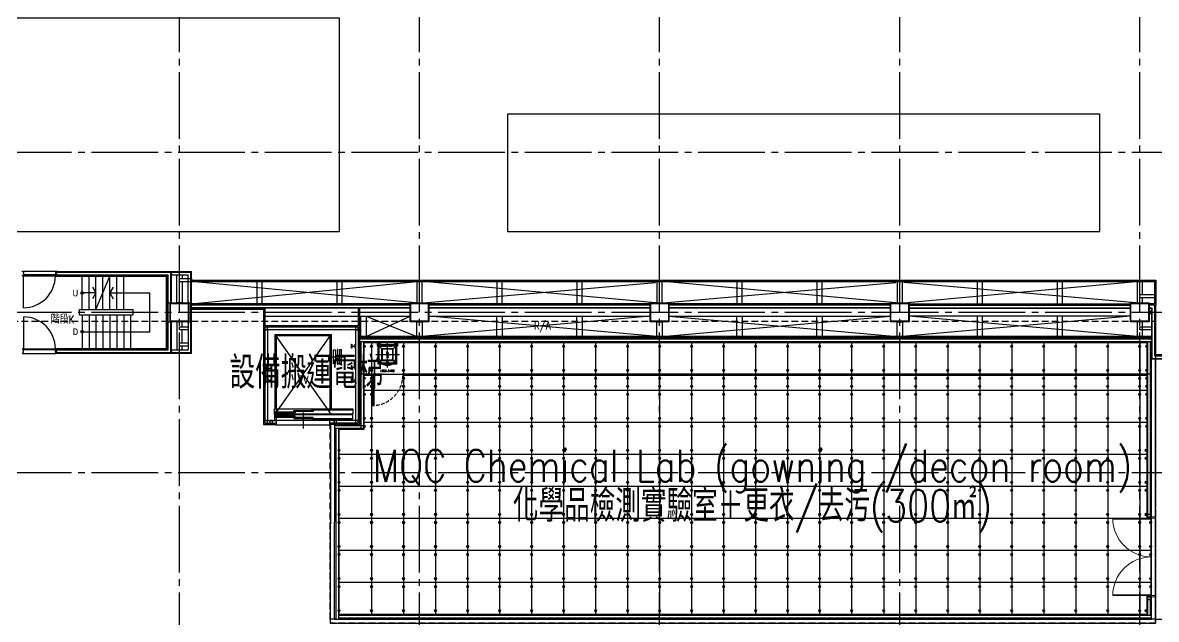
# Model space of a CAD drawing. Header units: millimetres. Extents: x -48783 to 29932, y 8989 to 23940.
# Drawn here: x 16512 to 20762, y 14000 to 16235 of the extents above; entities that cross this region are included whole.
import ezdxf
from ezdxf.enums import TextEntityAlignment as Align

# ---------------------------------------------------------------- set-up
doc = ezdxf.new("R2010")
doc.units = ezdxf.units.MM
doc.header["$LTSCALE"] = 100
for name, pattern in [('188K-SM-03-F1-L20-ARCH-PA-Y2257103$0$AP5A-SM-03-F20-ARCH-PA-Y2230801+Y2230803$0$ALL-PA-TXT-Y2221201$0$DASHED', [19.05, 12.7, -6.35]), ('188K-SM-03-F1-L20-ARCH-PA-Y2257103$0$DASHED', [19.05, 12.7, -6.35]), ('X-N-FAB-L20$0$COL-CEN-LIN', [3.25, 2.5, -0.25, 0.25, -0.25]), ('X-N-FAB-L20$0$HIDDEN', [0.375, 0.25, -0.125])]:
    doc.linetypes.add(name, pattern=pattern)
for name, color, linetype in [('0-XREF', 7, 'Continuous'), ('188K-SM-03-F1-L20-ARCH-CEIL-Y2257103$0$K-CEIL-3m', 171, 'Continuous'), ('188K-SM-03-F1-L20-ARCH-PA-Y2257103$0$K-Door', 53, 'Continuous'), ('188K-SM-03-F1-L20-ARCH-PA-Y2257103$0$K-岩棉 2hr-單抗-5m', 53, 'Continuous'), ('188K-SM-03-F1-L20-ARCH-PA-Y2257103$0$K-岩棉 2hr-非抗-5m', 53, 'Continuous'), ('188K-SM-03-F1-L20-ARCH-PA-Y2257103$0$K-爬梯', 53, 'Continuous'), ('188K-SM-03-F1-L20-ARCH-PA-Y2257103$0$K-維修門', 53, 'Continuous'), ('188K-SM-03-F1-L20-ARCH-PA-Y2257103$0$K-鋁-單抗-3m', 53, 'Continuous'), ('X-N-FAB-L20$0$04', 8, 'Continuous'), ('X-N-FAB-L20$0$08', 8, 'Continuous'), ('X-N-FAB-L20$0$200K新增範圍', 8, 'Continuous'), ('X-N-FAB-L20$0$A-WALL-IN', 8, 'Continuous'), ('X-N-FAB-L20$0$ASP_4', 8, 'Continuous'), ('X-N-FAB-L20$0$ASP_5', 8, 'Continuous'), ('X-N-FAB-L20$0$BLOCK', 8, 'Continuous'), ('X-N-FAB-L20$0$CCL', 8, 'X-N-FAB-L20$0$COL-CEN-LIN'), ('X-N-FAB-L20$0$COL-S', 8, 'Continuous'), ('X-N-FAB-L20$0$DOOR', 8, 'Continuous'), ('X-N-FAB-L20$0$EL-1', 8, 'Continuous'), ('X-N-FAB-L20$0$TXT-CODE', 8, 'Continuous'), ('X-N-FAB-L20$0$WALL-P', 8, 'Continuous')]:
    doc.layers.add(name, color=color, linetype=linetype)
doc.layers.add('188K-SM-03-F1-L20-ARCH-CEIL-Y2257103$0$K-吊點-標準', color=1, linetype='Continuous', lineweight=9)
doc.styles.add('188K-SM-03-F1-L20-ARCH-PA-Y2257103$0$AP5A-SM-03-F20-ARCH-PA-Y2230801+Y2230803$0$ALL-PA-TXT-Y2221201$0$Standard', font='txt.shx', dxfattribs={"bigfont": 'chineset.shx'})
doc.styles.add('188K-SM-03-F1-L20-ARCH-PA-Y2257103$0$simplex', font='simplex.shx', dxfattribs={"width": 0.8, "bigfont": 'chineset.shx'})
doc.styles.add('X-N-FAB-L20$0$ATS', font='monotxt', dxfattribs={"bigfont": 'BIGFONT'})
doc.styles.add('X-N-FAB-L20$0$CHINA', font='simplex.shx', dxfattribs={"width": 0.75, "bigfont": 'chineset.shx'})
doc.styles.add('X-N-FAB-L20$0$ROMS', font='ROMANS.shx', dxfattribs={"bigfont": 'bigfont.shx'})

# ---------------------------------------------------------------- blocks, each defined once
blk = doc.blocks.new('X-N-FAB-L20$0$A$Cc7bb84f0')
at = {"layer": 'X-N-FAB-L20$0$COL-S'}
for points in [[(0, 70), (70, 70), (70, 0), (0, 0)], [(2, 68), (68, 68), (68, 2), (2, 2)]]:
    blk.add_lwpolyline(points, close=True, dxfattribs=at)
blk = doc.blocks.new('X-N-FAB-L20$0$A$C20c95bda')
at = {"layer": 'X-N-FAB-L20$0$CCL'}
for p, q in [((18120, 0), (18120, 9160)), ((19020, 0), (19020, 9160)), ((19920, 0), (19920, 9160)), ((20820, 0), (20820, 9160)), ((21720, 0), (21720, 9160)), ((240, 5150), (28330, 5150)), ((240, 4550), (28330, 4550)), ((240, 3950), (28330, 3950))]:
    blk.add_line(p, q, dxfattribs=at)
at = {"layer": 'X-N-FAB-L20$0$200K新增範圍'}
for p in [(18085, 4515), (18985, 4515), (19885, 4515), (20785, 4515), (21685, 4515)]:
    blk.add_blockref('X-N-FAB-L20$0$A$Cc7bb84f0', p, dxfattribs=at)
blk = doc.blocks.new('X-N-FAB-L20$0$A$C1d07c4d4')
for centre in [(17452.4, 4597.5), (17452.4, 4452.5)]:
    blk.add_circle(centre, 5)
at = {"layer": 'X-N-FAB-L20$0$08'}
for p, q in [((19047.4, 5267.5), (19047.4, 4827.5)), ((17452.4, 4535), (17452.4, 4660)), ((17478.4, 4535), (17478.4, 4660)), ((17504.4, 4535), (17556.4, 4660)), ((17504.4, 4535), (17504.4, 4660)), ((17530.4, 4535), (17530.4, 4660)), ((17556.4, 4535), (17556.4, 4660)), ((17582.4, 4535), (17582.4, 4660)), ((17608.4, 4535), (17608.4, 4660)), ((17862.4, 4645), (21477.4, 4645)), ((17862.4, 4557), (18707.4, 4640)), ((18702.4, 4560), (17862.4, 4640)), ((17862.4, 4640), (21472.4, 4640)), ((19602.4, 4560), (18732.4, 4640)), ((18732.4, 4560), (19602.4, 4636.5)), ((20502.4, 4560), (19632.4, 4640)), ((19632.4, 4560), (20502.4, 4636.5)), ((20532.4, 4560), (21402.4, 4640)), ((21402.4, 4560), (20532.4, 4636.5)), ((21472.4, 4640), (21472.4, 4557)), ((21477.4, 4645), (21477.4, 4552)), ((17504.4, 4597.5), (17452.4, 4597.5)), ((17556.4, 4597.5), (17706.9, 4597.5)), ((17706.9, 4452.5), (17706.9, 4597.5)), ((17442.4, 4515), (17442.4, 4535)), ((17442.4, 4535), (17644.4, 4535)), ((17442.4, 4515), (17644.4, 4515)), ((17452.4, 4515), (17452.4, 4390)), ((17478.4, 4515), (17478.4, 4390)), ((17504.4, 4515), (17504.4, 4390)), ((17530.4, 4515), (17530.4, 4390)), ((17556.4, 4515), (17556.4, 4390)), ((17582.4, 4515), (17582.4, 4390)), ((17608.4, 4515), (17608.4, 4390)), ((17634.4, 4515), (17634.4, 4390)), ((17644.4, 4515), (17644.4, 4535)), ((18517.4, 4435), (18682.4, 4510)), ((18517.4, 4510), (18707.4, 4435)), ((17452.4, 4452.5), (17706.9, 4452.5)), ((18181.4, 4104), (18181.4, 4121)), ((18383.9, 4106.5), (18383.9, 4104))]:
    blk.add_line(p, q, dxfattribs=at)
for points in [[(16017.4, 4827.5), (18417.4, 4827.5), (18417.4, 5627.5), (16417.4, 5627.5), (16417.4, 6050), (16017.4, 6050)], [(19047.4, 4827.5), (21267.4, 4827.5), (21267.4, 5267.5), (19047.4, 5267.5)], [(17862.4, 4638.8), (17817.4, 4638.8), (17817.4, 4651.2), (17862.4, 4651.2)], [(18107.4, 4557), (18127.4, 4557), (18127.4, 4640), (18107.4, 4640)], [(18407.4, 4557), (18427.4, 4557), (18427.4, 4640), (18407.4, 4640)], [(18707.4, 4560), (18727.4, 4560), (18727.4, 4640), (18707.4, 4640)], [(19007.4, 4557), (19027.4, 4557), (19027.4, 4640), (19007.4, 4640)], [(19307.4, 4557), (19327.4, 4557), (19327.4, 4640), (19307.4, 4640)], [(19607.4, 4560), (19627.4, 4560), (19627.4, 4640), (19607.4, 4640)], [(19907.4, 4557), (19927.4, 4557), (19927.4, 4640), (19907.4, 4640)], [(20207.4, 4557), (20227.4, 4557), (20227.4, 4640), (20207.4, 4640)], [(20507.4, 4560), (20527.4, 4560), (20527.4, 4640), (20507.4, 4640)], [(20807.4, 4557), (20827.4, 4557), (20827.4, 4640), (20807.4, 4640)], [(21107.4, 4557), (21127.4, 4557), (21127.4, 4640), (21107.4, 4640)], [(21472.4, 4578.8), (21417.4, 4578.8), (21417.4, 4591.2), (21472.4, 4591.2)], [(17782.4, 4490), (17782.4, 4560), (17852.4, 4560), (17852.4, 4490)], [(17784.4, 4492), (17784.4, 4558), (17850.4, 4558), (17850.4, 4492)], [(18682.4, 4490), (18682.4, 4560), (18752.4, 4560), (18752.4, 4490)], [(18684.4, 4492), (18684.4, 4558), (18750.4, 4558), (18750.4, 4492)], [(19582.4, 4490), (19582.4, 4560), (19652.4, 4560), (19652.4, 4490)], [(19584.4, 4492), (19584.4, 4558), (19650.4, 4558), (19650.4, 4492)], [(21382.4, 4490), (21382.4, 4560), (21452.4, 4560), (21452.4, 4490)], [(21384.4, 4492), (21384.4, 4558), (21450.4, 4558), (21450.4, 4492)]]:
    blk.add_lwpolyline(points, close=True, dxfattribs=at)
for points in [[(21427.4, 4591.2), (21427.4, 4640), (21407.4, 4640), (21407.4, 4560), (21427.4, 4560), (21427.4, 4578.8)], [(17491.9, 4619.2), (17504.4, 4597.5), (17491.9, 4575.8)], [(17568.9, 4619.2), (17556.4, 4597.5), (17568.9, 4575.8)], [(21378.4, 4551), (21378.4, 4552), (21382.4, 4552), (21382.4, 4542), (21378.4, 4542), (21378.4, 4543)], [(18181.4, 4163), (18181.4, 4153), (18177.9, 4153), (18177.9, 4143.5)], [(18181.4, 4121), (18181.4, 4131), (18177.9, 4131), (18177.9, 4140.5)]]:
    blk.add_lwpolyline(points, dxfattribs=at)
at = {"layer": 'X-N-FAB-L20$0$ASP_4'}
for points in [[(19578.4, 4551), (19578.4, 4552), (19582.4, 4552), (19582.4, 4542), (19578.4, 4542), (19578.4, 4543)], [(20478.4, 4551), (20478.4, 4552), (20482.4, 4552), (20482.4, 4542), (20478.4, 4542), (20478.4, 4543)], [(20556.4, 4551), (20556.4, 4552), (20552.4, 4552), (20552.4, 4542), (20556.4, 4542), (20556.4, 4543)]]:
    blk.add_lwpolyline(points, dxfattribs=at)
for points in [[(20482.4, 4490), (20482.4, 4560), (20552.4, 4560), (20552.4, 4490)], [(20484.4, 4492), (20484.4, 4558), (20550.4, 4558), (20550.4, 4492)], [(18497.4, 4510), (18517.4, 4510), (18517.4, 4435), (18497.4, 4435)], [(19007.4, 4510), (19027.4, 4510), (19027.4, 4435), (19007.4, 4435)], [(19307.4, 4510), (19327.4, 4510), (19327.4, 4435), (19307.4, 4435)], [(19907.4, 4510), (19927.4, 4510), (19927.4, 4435), (19907.4, 4435)], [(20207.4, 4510), (20227.4, 4510), (20227.4, 4435), (20207.4, 4435)], [(20827.4, 4510), (20807.4, 4510), (20807.4, 4435), (20827.4, 4435)], [(21127.4, 4510), (21107.4, 4510), (21107.4, 4435), (21127.4, 4435)], [(18707.4, 4490), (18727.4, 4490), (18727.4, 4435), (18707.4, 4435)], [(19607.4, 4490), (19627.4, 4490), (19627.4, 4435), (19607.4, 4435)], [(20507.4, 4490), (20527.4, 4490), (20527.4, 4435), (20507.4, 4435)]]:
    blk.add_lwpolyline(points, close=True, dxfattribs=at)
at = {"layer": 'X-N-FAB-L20$0$ASP_5'}
for p, q in [((19582.4, 4510), (18727.4, 4435)), ((19607.4, 4435), (18752.4, 4510)), ((19627.4, 4435), (20482.4, 4510)), ((19652.4, 4510), (20507.4, 4435)), ((21382.4, 4510), (20527.4, 4435)), ((21407.4, 4435), (20552.4, 4510))]:
    blk.add_line(p, q, dxfattribs=at)
at = {"layer": 'X-N-FAB-L20$0$DOOR'}
for p, q in [((17230.9, 4679), (17353.9, 4679)), ((17232.4, 4542), (17232.4, 4662)), ((17232.4, 4508), (17232.4, 4388)), ((17230.9, 4371), (17353.9, 4371))]:
    blk.add_line(p, q, dxfattribs=at)
for points in [[(17228.4, 4676.5), (17228.4, 4679), (17230.9, 4679), (17230.9, 4674.5), (17232.4, 4674.5), (17232.4, 4666.5), (17230.9, 4666.5), (17230.9, 4662), (17228.4, 4662), (17228.4, 4664.5)], [(17356.4, 4676.5), (17356.4, 4679), (17353.9, 4679), (17353.9, 4674.5), (17352.4, 4674.5), (17352.4, 4666.5), (17353.9, 4666.5), (17353.9, 4662), (17356.4, 4662), (17356.4, 4664.5)], [(17228.4, 4373.5), (17228.4, 4371), (17230.9, 4371), (17230.9, 4375.5), (17232.4, 4375.5), (17232.4, 4383.5), (17230.9, 4383.5), (17230.9, 4388), (17228.4, 4388), (17228.4, 4385.5)], [(17356.4, 4373.5), (17356.4, 4371), (17353.9, 4371), (17353.9, 4375.5), (17352.4, 4375.5), (17352.4, 4383.5), (17353.9, 4383.5), (17353.9, 4388), (17356.4, 4388), (17356.4, 4385.5)], [(17360.4, 4375.5), (17360.4, 4374.5), (17356.4, 4374.5), (17356.4, 4384.5), (17360.4, 4384.5), (17360.4, 4383.5)]]:
    blk.add_lwpolyline(points, dxfattribs=at)
for points in [[(17231.4, 4662), (17353.4, 4662), (17353.4, 4666), (17231.4, 4666)], [(17231.4, 4388), (17353.4, 4388), (17353.4, 4384), (17231.4, 4384)]]:
    blk.add_lwpolyline(points, close=True, dxfattribs=at)
for centre, start, end in [((17232.4, 4662), 270, 0), ((17232.4, 4388), 0, 90)]:
    blk.add_arc(centre, 120, start, end, dxfattribs=at)
at = {"layer": 'X-N-FAB-L20$0$EL-1'}
for p, q in [((18176.4, 4143.5), (18386.4, 4442.3)), ((18386.4, 4143.5), (18176.4, 4442.3)), ((18410.4, 4387.9), (18410.4, 4327.9)), ((18380.4, 4357.9), (18440.4, 4357.9)), ((18281.4, 4150), (18281.4, 4090)), ((18181.4, 4121), (18381.4, 4121)), ((18181.4, 4104), (18381.4, 4104)), ((18381.4, 4104), (18381.4, 4121)), ((18381.4, 4121), (18383.9, 4121)), ((18383.9, 4104), (18381.4, 4104)), ((18383.9, 4121), (18383.9, 4118.5)), ((18477.4, 4120), (18383.9, 4120))]:
    blk.add_line(p, q, dxfattribs=at)
for points in [[(18176.4, 4163), (18176.4, 4442.3), (18386.4, 4442.3), (18386.4, 4163)], [(18181.4, 4163), (18181.4, 4438.1), (18381.4, 4438.1), (18381.4, 4163)], [(18467.4, 4120), (18467.4, 4140.5), (18173.9, 4140.5), (18173.9, 4120)]]:
    blk.add_lwpolyline(points, dxfattribs=at)
for points in [[(18402.9, 4331.9), (18395.4, 4331.9), (18395.4, 4383.9), (18402.9, 4383.9)], [(18417.9, 4331.9), (18425.4, 4331.9), (18425.4, 4383.9), (18417.9, 4383.9)], [(18173.9, 4163), (18467.4, 4163), (18467.4, 4143.5), (18173.9, 4143.5)], [(18251.4, 4148), (18178.9, 4148), (18178.9, 4152), (18251.4, 4152)], [(18251.4, 4136), (18178.9, 4136), (18178.9, 4132), (18251.4, 4132)], [(18318.9, 4153), (18246.4, 4153), (18246.4, 4157), (18318.9, 4157)], [(18318.9, 4131), (18246.4, 4131), (18246.4, 4127), (18318.9, 4127)], [(18383.9, 4158), (18313.9, 4158), (18313.9, 4162), (18383.9, 4162)], [(18383.9, 4126), (18313.9, 4126), (18313.9, 4122), (18383.9, 4122)], [(18381.4, 4162), (18462.4, 4162), (18462.4, 4158), (18381.4, 4158)], [(18381.4, 4122), (18462.4, 4122), (18462.4, 4126), (18381.4, 4126)]]:
    blk.add_lwpolyline(points, close=True, dxfattribs=at)
blk.add_circle((18410.4, 4357.9), 7.5, dxfattribs=at)
at = {"layer": 'X-N-FAB-L20$0$WALL-P'}
for p, q in [((17356.4, 4678), (17787.4, 4678)), ((17356.4, 4675.5), (17784.9, 4675.5)), ((17784.9, 4560), (17784.9, 4675.5)), ((17787.4, 4678), (17862.4, 4678)), ((17787.4, 4560), (17787.4, 4678)), ((17787.4, 4675.5), (17859.9, 4675.5)), ((17859.9, 4374.5), (17859.9, 4675.5)), ((17862.4, 4372), (17862.4, 4678)), ((17356.4, 4665.5), (17774.9, 4665.5)), ((17356.4, 4663), (17772.4, 4663)), ((17356.4, 4660), (17769.4, 4660)), ((17769.4, 4390), (17769.4, 4660)), ((17772.4, 4387), (17772.4, 4663)), ((17774.9, 4384.5), (17774.9, 4665.5)), ((17787.4, 4665.5), (17849.9, 4665.5)), ((17849.9, 4560), (17849.9, 4665.5)), ((18682.4, 4557), (17862.4, 4557)), ((18682.4, 4552), (17862.4, 4552)), ((19582.4, 4557), (18752.4, 4557)), ((19582.4, 4552), (18752.4, 4552)), ((20482.4, 4557), (19652.4, 4557)), ((20482.4, 4552), (19652.4, 4552)), ((20552.4, 4557), (21382.4, 4557)), ((20552.4, 4552), (21382.4, 4552)), ((21472.4, 4557), (21452.4, 4557)), ((21477.4, 4552), (21452.4, 4552)), ((21472.4, 4552), (21472.4, 4362)), ((21477.4, 4367), (21477.4, 4552)), ((18682.4, 4542), (17862.4, 4542)), ((18682.4, 4540.7), (17862.4, 4540.7)), ((18132.4, 4535.8), (17862.4, 4535.8)), ((18132.4, 4540.7), (18132.4, 4475)), ((18137.4, 4540.7), (18137.4, 4475)), ((18137.4, 4510), (18682.4, 4510)), ((18487.4, 4540.7), (18487.4, 4475)), ((18492.4, 4540.7), (18492.4, 4475)), ((19582.4, 4542), (18752.4, 4542)), ((19582.4, 4540.7), (18752.4, 4540.7)), ((18752.4, 4510), (19582.4, 4510)), ((20482.4, 4542), (19652.4, 4542)), ((20482.4, 4540.7), (19652.4, 4540.7)), ((19652.4, 4510), (20482.4, 4510)), ((20552.4, 4542), (21382.4, 4542)), ((20552.4, 4540.7), (21382.4, 4540.7)), ((21382.4, 4510), (20552.4, 4510)), ((21452.4, 4542), (21462.4, 4542)), ((21452.4, 4540.7), (21461.2, 4540.7)), ((21461.2, 4540.7), (21461.2, 4350.8)), ((21462.4, 4542), (21462.4, 4352)), ((17784.9, 4374.5), (17784.9, 4490)), ((17787.4, 4372), (17787.4, 4490)), ((17849.9, 4490), (17849.9, 4384.5)), ((18492.4, 4475), (18132.4, 4475)), ((18132.4, 4475), (18132.4, 4105)), ((18487.4, 4470), (18137.4, 4470)), ((18137.4, 4470), (18137.4, 4110)), ((18487.4, 4470), (18487.4, 4110)), ((18492.4, 4475), (18492.4, 4105)), ((18147.4, 4460), (18147.4, 4120)), ((18477.4, 4460), (18147.4, 4460)), ((18477.4, 4460), (18477.4, 4120)), ((21461.2, 4435), (18492.4, 4435)), ((21461.2, 4430), (18492.4, 4430)), ((17356.4, 4390), (17769.4, 4390)), ((17356.4, 4387), (17772.4, 4387)), ((17356.4, 4384.5), (17774.9, 4384.5)), ((17787.4, 4384.5), (17849.9, 4384.5)), ((17356.4, 4374.5), (17784.9, 4374.5)), ((17356.4, 4372), (17787.4, 4372)), ((17787.4, 4374.5), (17859.9, 4374.5)), ((17787.4, 4372), (17862.4, 4372)), ((21461.2, 4350.8), (21583.9, 4350.8)), ((21462.4, 4352), (21583.9, 4352)), ((21472.4, 4362), (21583.9, 4362)), ((21477.4, 4367), (21583.9, 4367)), ((18132.4, 4105), (18178.9, 4105)), ((18137.4, 4110), (18178.9, 4110)), ((18147.4, 4120), (18178.9, 4120)), ((18181.4, 4121), (18178.9, 4121)), ((18178.9, 4121), (18178.9, 4118.5)), ((18178.9, 4110), (18178.9, 4105)), ((18178.9, 4106.5), (18178.9, 4104)), ((18178.9, 4104), (18181.4, 4104)), ((18383.9, 4110), (18383.9, 4105)), ((18487.4, 4110), (18383.9, 4110)), ((18492.4, 4105), (18383.9, 4105))]:
    blk.add_line(p, q, dxfattribs=at)
for points in [[(17360.4, 4666.5), (17360.4, 4665.5), (17356.4, 4665.5), (17356.4, 4675.5), (17360.4, 4675.5), (17360.4, 4674.5)], [(17791.4, 4666.5), (17791.4, 4665.5), (17787.4, 4665.5), (17787.4, 4675.5), (17791.4, 4675.5), (17791.4, 4674.5)], [(17827.4, 4638.8), (17827.4, 4560), (17807.4, 4560), (17807.4, 4665.5), (17827.4, 4665.5), (17827.4, 4651.2)], [(17775.9, 4564), (17774.9, 4564), (17774.9, 4560), (17784.9, 4560), (17784.9, 4564), (17783.9, 4564)], [(17850.9, 4564), (17849.9, 4564), (17849.9, 4560), (17859.9, 4560), (17859.9, 4564), (17858.9, 4564)], [(17866.4, 4543), (17866.4, 4542), (17862.4, 4542), (17862.4, 4552), (17866.4, 4552), (17866.4, 4551)], [(18678.4, 4551), (18678.4, 4552), (18682.4, 4552), (18682.4, 4542), (18678.4, 4542), (18678.4, 4543)], [(18756.4, 4551), (18756.4, 4552), (18752.4, 4552), (18752.4, 4542), (18756.4, 4542), (18756.4, 4543)], [(19656.4, 4551), (19656.4, 4552), (19652.4, 4552), (19652.4, 4542), (19656.4, 4542), (19656.4, 4543)], [(21456.4, 4551), (21456.4, 4552), (21452.4, 4552), (21452.4, 4542), (21456.4, 4542), (21456.4, 4543)], [(17775.9, 4486), (17774.9, 4486), (17774.9, 4490), (17784.9, 4490), (17784.9, 4486), (17783.9, 4486)], [(17827.4, 4471.2), (17827.4, 4490), (17807.4, 4490), (17807.4, 4384.5), (17827.4, 4384.5), (17827.4, 4398.8)], [(17850.9, 4486), (17849.9, 4486), (17849.9, 4490), (17859.9, 4490), (17859.9, 4486), (17858.9, 4486)], [(17827.4, 4411.2), (17827.4, 4458.8)], [(17791.4, 4375.5), (17791.4, 4374.5), (17787.4, 4374.5), (17787.4, 4384.5), (17791.4, 4384.5), (17791.4, 4383.5)]]:
    blk.add_lwpolyline(points, dxfattribs=at)
for points in [[(21461.2, 4518.8), (21452.4, 4518.8), (21452.4, 4531.2), (21461.2, 4531.2)], [(17849.9, 4458.8), (17817.4, 4458.8), (17817.4, 4471.2), (17849.9, 4471.2)], [(18137.4, 4470), (18137.4, 4460), (18147.4, 4460), (18147.4, 4470)], [(18137.8, 4469.7), (18137.8, 4460.3), (18147.1, 4460.3), (18147.1, 4469.7)], [(18477.4, 4470), (18477.4, 4460), (18487.4, 4460), (18487.4, 4470)], [(18477.8, 4469.7), (18477.8, 4460.3), (18487.1, 4460.3), (18487.1, 4469.7)], [(21427.4, 4490), (21407.4, 4490), (21407.4, 4435), (21427.4, 4435)], [(21461.2, 4458.8), (21417.4, 4458.8), (21417.4, 4471.2), (21461.2, 4471.2)], [(17849.9, 4398.8), (17817.4, 4398.8), (17817.4, 4411.2), (17849.9, 4411.2)], [(18462.4, 4390.4), (18462.4, 4405.4), (18463.4, 4405.4), (18463.4, 4398.2), (18476.4, 4398.2), (18476.4, 4405.4), (18477.4, 4405.4), (18477.4, 4390.4), (18476.4, 4390.4), (18476.4, 4397.5), (18463.4, 4397.5), (18463.4, 4390.4)], [(18147.4, 4307.9), (18147.4, 4322.9), (18148.4, 4322.9), (18148.4, 4315.7), (18161.4, 4315.7), (18161.4, 4322.9), (18162.4, 4322.9), (18162.4, 4307.9), (18161.4, 4307.9), (18161.4, 4315), (18148.4, 4315), (18148.4, 4307.9)], [(18462.4, 4310.4), (18462.4, 4325.4), (18463.4, 4325.4), (18463.4, 4318.2), (18476.4, 4318.2), (18476.4, 4325.4), (18477.4, 4325.4), (18477.4, 4310.4), (18476.4, 4310.4), (18476.4, 4317.5), (18463.4, 4317.5), (18463.4, 4310.4)], [(18147.4, 4262.9), (18147.4, 4277.9), (18148.4, 4277.9), (18148.4, 4270.7), (18161.4, 4270.7), (18161.4, 4277.9), (18162.4, 4277.9), (18162.4, 4262.9), (18161.4, 4262.9), (18161.4, 4270), (18148.4, 4270), (18148.4, 4262.9)], [(18462.4, 4260.4), (18462.4, 4275.4), (18463.4, 4275.4), (18463.4, 4268.2), (18476.4, 4268.2), (18476.4, 4275.4), (18477.4, 4275.4), (18477.4, 4260.4), (18476.4, 4260.4), (18476.4, 4267.5), (18463.4, 4267.5), (18463.4, 4260.4)], [(18137.4, 4120), (18137.4, 4110), (18147.4, 4110), (18147.4, 4120)], [(18137.8, 4119.7), (18137.8, 4110.3), (18147.1, 4110.3), (18147.1, 4119.7)], [(18156.4, 4120), (18156.4, 4110), (18166.4, 4110), (18166.4, 4120)], [(18156.8, 4119.7), (18156.8, 4110.3), (18166.1, 4110.3), (18166.1, 4119.7)], [(18396.4, 4120), (18396.4, 4110), (18406.4, 4110), (18406.4, 4120)], [(18396.8, 4119.7), (18396.8, 4110.3), (18406.1, 4110.3), (18406.1, 4119.7)], [(18477.4, 4120), (18477.4, 4110), (18487.4, 4110), (18487.4, 4120)], [(18477.8, 4119.7), (18477.8, 4110.3), (18487.1, 4110.3), (18487.1, 4119.7)]]:
    blk.add_lwpolyline(points, close=True, dxfattribs=at)
at = {"layer": 'X-N-FAB-L20$0$08', "style": 'X-N-FAB-L20$0$ATS'}
for s, p in [('U', (17427.4, 4597.5)), ('D', (17427.4, 4452.5))]:
    blk.add_text(s, height=25, dxfattribs=at).set_placement(p, align=Align.MIDDLE_CENTER)
at = {"layer": 'X-N-FAB-L20$0$08', "style": 'X-N-FAB-L20$0$ROMS', "width": 0.8}
blk.add_text('階段K', height=30, dxfattribs=at).set_placement((17379.2, 4498.3), align=Align.MIDDLE_CENTER)
at = {"layer": 'X-N-FAB-L20$0$ASP_5', "style": 'X-N-FAB-L20$0$ROMS', "width": 0.8}
blk.add_text('R/A', height=30, dxfattribs=at).set_placement((19177.7, 4475.2), align=Align.MIDDLE_CENTER)
at = {"layer": 'X-N-FAB-L20$0$EL-1', "style": 'X-N-FAB-L20$0$ROMS', "width": 0.8}
blk.add_text('EV', height=30, dxfattribs=at).set_placement((18281.4, 4272.2), align=Align.MIDDLE_CENTER)
blk = doc.blocks.new('X-N-FAB-L20$0$萬用門(22改)-REVISED[26]_1')
at = {"layer": 'X-N-FAB-L20$0$DOOR', "lineweight": 0}
for p, q in [((1368.5, 6015), (1368.5, 6020)), ((1368.5, 6020), (1383.5, 6020)), ((1383.5, 6015), (1368.5, 6015)), ((1383.5, 6020), (1383.5, 6015)), ((1383.5, 6015), (1528.5, 6015)), ((1383.5, 6012), (1383.5, 6015)), ((1528.5, 6012), (1383.5, 6012)), ((1528.5, 6015), (1528.5, 6012)), ((1368.5, 5720), (1368.5, 5725)), ((1368.5, 5725), (1383.5, 5725)), ((1383.5, 5720), (1368.5, 5720)), ((1383.5, 5728), (1528.5, 5728)), ((1383.5, 5725), (1383.5, 5728)), ((1528.5, 5725), (1383.5, 5725)), ((1383.5, 5725), (1383.5, 5720)), ((1528.5, 5728), (1528.5, 5725))]:
    blk.add_line(p, q, dxfattribs=at)
for centre, start, end in [((1383.5, 6015), 270, 0), ((1383.5, 5725), 0, 90)]:
    blk.add_arc(centre, 145, start, end, dxfattribs=at)
blk = doc.blocks.new('X-N-FAB-L20')
at = {"layer": 'X-N-FAB-L20$0$04'}
blk.add_lwpolyline([(20758.7, 14000), (21620, 14000)], dxfattribs=at)
at = {"layer": 'X-N-FAB-L20$0$A-WALL-IN', "linetype": 'X-N-FAB-L20$0$HIDDEN'}
for points in [[(15420, 15117), (20758.7, 15117), (20758.7, 14000), (17665, 14000), (17665, 14730)], [(20758.7, 14975.7), (20758.7, 13985), (17665, 13985)]]:
    blk.add_lwpolyline(points, dxfattribs=at)
at = {"layer": 'X-N-FAB-L20$0$A-WALL-IN'}
for points in [[(17666.5, 14729), (17665, 13985), (20758.7, 13985), (20758.7, 14975.7)], [(17681.5, 14729), (17680, 14000), (20743.7, 14000), (20743.7, 14975.7)]]:
    blk.add_lwpolyline(points, dxfattribs=at)
blk.add_blockref('X-N-FAB-L20$0$A$C1d07c4d4', (-717.4, 10625))
at = {"layer": 'X-N-FAB-L20$0$BLOCK'}
blk.add_blockref('X-N-FAB-L20$0$A$C20c95bda', (-1020, 10600), dxfattribs=at)
at = {"layer": 'X-N-FAB-L20$0$DOOR', "lineweight": 0, "rotation": 180}
blk.add_blockref('X-N-FAB-L20$0$萬用門(22改)-REVISED[26]_1', (22127.2, 20103.6), dxfattribs=at)
at = {"layer": 'X-N-FAB-L20$0$TXT-CODE', "style": 'X-N-FAB-L20$0$CHINA', "width": 0.8}
for s, p in [('設備搬運電梯', (17575.9, 14924.2)), ('MQC Chemical Lab (gowning /decon room)', (19248.3, 14575.3)), ('化學品檢測實驗室＋更衣/去污(300㎡)', (19248.3, 14425.3))]:
    blk.add_text(s, height=120, dxfattribs=at).set_placement(p, align=Align.MIDDLE_CENTER)
blk = doc.blocks.new('188K-SM-03-F1-L20-ARCH-PA-Y2257103$0$護籠爬梯-4.6')
for points in [[(-375, 106), (-275, 106), (-275, 100), (-375, 100)], [(-375, 31), (-275, 31), (-275, -69), (-375, -69)], [(-350, 100), (-300, 100), (-300, 6), (-350, 6)], [(-350, 6), (-300, 6), (-300, -44), (-350, -44)], [(-300, 0), (300, 0), (300, -38), (-300, -38)], [(275, 106), (375, 106), (375, 100), (275, 100)], [(275, 31), (375, 31), (375, -69), (275, -69)], [(300, 100), (350, 100), (350, 6), (300, 6)], [(300, 6), (350, 6), (350, -44), (300, -44)], [(-354, -342), (-350, -342), (-350, -372), (-354, -372)], [(350, -342), (354, -342), (354, -372), (350, -372)], [(-261, -659), (-264, -662), (-283, -639), (-280, -637)], [(15, -776), (15, -780), (-15, -780), (-15, -776)], [(261, -659), (264, -662), (283, -639), (280, -637)]]:
    blk.add_lwpolyline(points, close=True)
at = {"linetype": '188K-SM-03-F1-L20-ARCH-PA-Y2257103$0$DASHED', "ltscale": 0.005}
for points in [[(0, -876), (0, 106)], [(450, -382), (-450, -382)]]:
    blk.add_lwpolyline(points, dxfattribs=at)
for points in [[(-350, -44), (-350, -426, 1), (350, -426), (350, -44)], [(-340, -44), (-340, -426, 1), (340, -426), (340, -44)]]:
    blk.add_lwpolyline(points, format="xyb")
blk = doc.blocks.new('188K-SM-03-F1-L20-ARCH-PA-Y2257103$0$XL10-ARCH-PA-L180507$0$CE-維修口')
for p, q in [((70, 70), (0, 70)), ((0, 67), (0, 70)), ((3, 67), (0, 70)), ((0, 70), (0, 0)), ((67, 67), (3, 67)), ((3, 67), (3, 3)), ((66.6, 66.5), (3.4, 66.5)), ((3.4, 66.5), (3.4, 3.4)), ((13.4, 56.5), (3.4, 66.5)), ((13.4, 56.5), (56.6, 56.5)), ((13.4, 56.5), (13.4, 13.4)), ((14.8, 55.1), (13.4, 56.5)), ((55.3, 55.2), (14.7, 55.2)), ((14.7, 55.2), (14.7, 14.7)), ((55.1, 55.1), (14.8, 55.1)), ((14.8, 14.8), (14.8, 55.1)), ((34.8, 64.3), (34.8, 64.4)), ((34.8, 63.9), (34.8, 64.1)), ((34.8, 59.2), (34.8, 59.4)), ((34.8, 58.9), (34.8, 59)), ((35.2, 64.3), (35.2, 64.4)), ((35.2, 63.9), (35.2, 64.1)), ((35.2, 59.2), (35.2, 59.4)), ((35.2, 58.9), (35.2, 59)), ((55.1, 55.1), (56.6, 56.5)), ((55.1, 14.8), (55.1, 55.1)), ((55.3, 55.2), (55.3, 14.7)), ((56.6, 56.5), (66.6, 66.5)), ((56.6, 56.5), (56.6, 13.4)), ((66.6, 66.5), (66.6, 3.4)), ((67, 67), (70, 70)), ((67, 67), (67, 3)), ((70, 70), (70, 0)), ((0, 3), (0, 0)), ((3, 3), (0, 0)), ((70, 0), (0, 0)), ((16.9, 3), (3, 3)), ((13.4, 13.4), (3.4, 3.4)), ((16.9, 3.4), (3.4, 3.4)), ((3.4, 3.4), (16.9, 3.4)), ((14.8, 14.8), (13.4, 13.4)), ((56.6, 13.4), (13.4, 13.4)), ((55.3, 14.7), (14.7, 14.7)), ((55.1, 14.8), (14.8, 14.8)), ((16.9, 4.2), (16.9, 2.4)), ((30, 4.2), (16.9, 4.2)), ((30, 2.4), (16.9, 2.4)), ((17.1, 4.2), (17.1, 2.4)), ((23.3, 4.2), (23.3, 2.4)), ((23.5, 4.2), (23.5, 2.4)), ((29.8, 4.2), (29.8, 2.4)), ((30, 4.2), (30, 2.4)), ((40, 3.4), (30, 3.4)), ((40, 3), (30, 3)), ((40, 4.2), (40, 2.4)), ((53.1, 4.2), (40, 4.2)), ((53.1, 2.4), (40, 2.4)), ((40.2, 4.2), (40.2, 2.4)), ((46.5, 4.2), (46.5, 2.4)), ((46.7, 4.2), (46.7, 2.4)), ((52.9, 4.2), (52.9, 2.4)), ((53.1, 4.2), (53.1, 2.4)), ((66.6, 3.4), (53.1, 3.4)), ((67, 3), (53.1, 3)), ((55.1, 14.8), (56.6, 13.4)), ((56.6, 13.4), (66.6, 3.4)), ((67, 3), (70, 0))]:
    blk.add_line(p, q)
blk.add_lwpolyline([(35.5, 59.1, -1.197549), (35.5, 64.3), (35.5, 64.1, 1.215744), (35.5, 59.3)], format="xyb", close=True)
blk.add_lwpolyline([(35.5, 59.4), (34.5, 59.4), (34.1, 61.7), (34.5, 63.9), (35.5, 63.9), (35.9, 61.7)], close=True)
for radius in [3.65, 2.75]:
    blk.add_circle((35, 61.7), radius)
at = {"style": '188K-SM-03-F1-L20-ARCH-PA-Y2257103$0$simplex', "width": 0.8}
blk.add_text('PANEL', height=6.4, rotation=270, dxfattribs=at).set_placement((31.9, 34.6), align=Align.CENTER)
blk = doc.blocks.new('188K-SM-03-F1-L20-ARCH-PA-Y2257103$0$單開庫板門-1200x2400)圓型拉環鎖+輔助鎖)')
at = {"ltscale": 0.1}
for p, q in [((26008.6, -11403.6), (26004.5, -11403.6)), ((26004.5, -11403.6), (26004.5, -11414.1)), ((26004.5, -11414.1), (26004.5, -11415.3)), ((26004.5, -11414.1), (26008.6, -11414.1)), ((26004.5, -11415.4), (26004.6, -11415.5)), ((26008.6, -11414), (26004.6, -11414)), ((26004.6, -11414.3), (26004.6, -11414.2)), ((26004.6, -11415.3), (26004.6, -11414.5)), ((26004.7, -11414.1), (26006.5, -11414.1)), ((26005.1, -11414.4), (26004.7, -11414.4)), ((26004.7, -11414.5), (26005.1, -11414.5)), ((26004.7, -11414.5), (26004.7, -11506)), ((26004.7, -11506), (26004.7, -11414.5)), ((26004.7, -11414.5), (26004.7, -11414.5)), ((26004.7, -11415.4), (26004.7, -11415.3)), ((26005.2, -11414.4), (26005.2, -11414.4)), ((26006.5, -11414.1), (26006.6, -11414.1)), ((26006.6, -11414.1), (26006.6, -11414.1)), ((26006.6, -11414.1), (26008.4, -11414.1)), ((26008.4, -11414.4), (26008, -11414.4)), ((26008, -11414.4), (26008, -11414.4)), ((26008, -11414.5), (26008.4, -11414.5)), ((26008.4, -11506), (26008.4, -11414.5)), ((26008.4, -11414.5), (26008.4, -11414.5)), ((26008.4, -11414.5), (26008.4, -11506)), ((26008.4, -11415.3), (26008.4, -11415.4)), ((26008.5, -11414.2), (26008.5, -11414.3)), ((26008.5, -11414.5), (26008.5, -11415.3)), ((26008.5, -11415.5), (26008.6, -11415.4)), ((26008.6, -11414.1), (26008.6, -11403.6)), ((26008.6, -11415.3), (26008.6, -11414.1)), ((26008.6, -11506.4), (26004.5, -11506.4)), ((26004.5, -11506.4), (26004.5, -11518)), ((26004.7, -11506), (26004.7, -11506)), ((26008.4, -11506), (26008.4, -11506)), ((26008.6, -11518), (26008.6, -11506.4)), ((25999.5, -11519.7), (25999.5, -11523.2)), ((26002.5, -11519.1), (26000, -11519.1)), ((26000, -11523.7), (26002.4, -11523.7)), ((26002.4, -11523.7), (26004.1, -11522.6)), ((26002.9, -11518.5), (26002.6, -11518.5)), ((26002.6, -11518.5), (26002.6, -11521)), ((26002.6, -11521.9), (26002.6, -11519.3)), ((26002.6, -11521), (26002.9, -11521)), ((26003.4, -11521.9), (26002.6, -11521.9)), ((26002.9, -11521), (26002.9, -11518.5)), ((26003.3, -11522.2), (26003.3, -11522)), ((26003.3, -11522), (26003.4, -11522)), ((26004, -11522.2), (26003.3, -11522.2)), ((26008.3, -11517.5), (26003.6, -11517.5)), ((26003.6, -11517.5), (26003.6, -11517.7)), ((26003.6, -11517.7), (26008.3, -11517.7)), ((26004.1, -11521.9), (26003.9, -11521.9)), ((26003.9, -11522), (26004, -11522)), ((26004, -11522), (26004, -11522.2)), ((26004.2, -11522.4), (26004.2, -11521.9)), ((26004.5, -11518), (26008.6, -11518)), ((26008.3, -11517.7), (26008.3, -11517.5)), ((26114.8, -11521.9), (26115.1, -11521.9)), ((26114.8, -11522.4), (26114.8, -11521.9)), ((26114.9, -11522), (26114.9, -11522.2)), ((26115.1, -11522), (26114.9, -11522)), ((26114.9, -11522.2), (26115.7, -11522.2)), ((26116.6, -11523.7), (26114.9, -11522.6)), ((26115.5, -11521.9), (26116.3, -11521.9)), ((26115.7, -11522), (26115.5, -11522)), ((26115.7, -11522.2), (26115.7, -11522)), ((26116.3, -11521.9), (26116.3, -11519.3)), ((26116.5, -11519.1), (26119, -11519.1)), ((26119, -11523.7), (26116.6, -11523.7)), ((26119.5, -11519.7), (26119.5, -11523.2))]:
    blk.add_line(p, q, dxfattribs=at)
blk.add_lwpolyline([(26006.6, -11506.4), (26006.5, -11506.3), (26004.7, -11506.3, -0.414214), (26004.6, -11506.3), (26004.6, -11506.1, -0.414214), (26004.7, -11506.1), (26005.1, -11506.1, 0.414214), (26005.2, -11506.1), (26005.2, -11506, 0.414214), (26005.1, -11506), (26004.7, -11506, -0.414214), (26004.6, -11506), (26004.6, -11505.2, -0.414214), (26004.7, -11505.2), (26004.7, -11505.2, 0.414214), (26004.7, -11505.2), (26004.7, -11505, 0.72636), (26004.6, -11505), (26004.5, -11505.1, 0.158507), (26004.5, -11505.2), (26004.5, -11506.4, 0.414214), (26004.6, -11506.5), (26008.6, -11506.5, 0.414214), (26008.6, -11506.4), (26008.6, -11505.2, 0.158507), (26008.6, -11505.1), (26008.5, -11505, 0.72636), (26008.4, -11505), (26008.4, -11505.2, 0.414214), (26008.5, -11505.2, -0.414214), (26008.5, -11505.2), (26008.5, -11506, -0.414214), (26008.4, -11506), (26008, -11506, 0.414214), (26008, -11506), (26008, -11506.1, 0.414214), (26008, -11506.1), (26008.4, -11506.1, -0.414214), (26008.5, -11506.1), (26008.5, -11506.3, -0.414214), (26008.4, -11506.3), (26006.6, -11506.3)], format="xyb", close=True, dxfattribs=at)
for points in [[(25999.5, -11518.9), (25999.5, -11523.9)], [(26119.5, -11518.9), (26119.5, -11523.9)]]:
    blk.add_lwpolyline(points)
for centre, radius, start, end in [((26004.6, -11414.1), 0.0313, 90, 180), ((26004.6, -11415.3), 0.0313, 180, 216.0274), ((26004.7, -11414.2), 0.0313, 90, 180), ((26004.7, -11414.3), 0.0313, 180, 270), ((26004.7, -11414.5), 0.0313, 90, 180), ((26004.7, -11415.3), 0.0209, 180, 270), ((26004.7, -11415.4), 0.0313, 216.0274, 360), ((26004.7, -11415.3), 0.0209, 360, 90), ((26005.1, -11414.4), 0.0313, 270, 0), ((26005.1, -11414.4), 0.0313, 0, 90), ((26008, -11414.4), 0.0313, 90, 180), ((26008, -11414.4), 0.0313, 180, 270), ((26008.4, -11414.2), 0.0313, 360, 90), ((26008.4, -11414.3), 0.0313, 270, 0), ((26008.4, -11414.5), 0.0313, 0, 90), ((26008.5, -11415.3), 0.0209, 90, 180), ((26008.5, -11415.4), 0.0313, 180, 323.9726), ((26008.5, -11415.3), 0.0209, 270, 360), ((26008.6, -11414.1), 0.0313, 360, 90), ((26008.6, -11415.3), 0.0313, 323.9726, 360)]:
    blk.add_arc(centre, radius, start, end, dxfattribs=at)
at = {"linetype": '188K-SM-03-F1-L20-ARCH-PA-Y2257103$0$AP5A-SM-03-F20-ARCH-PA-Y2230801+Y2230803$0$ALL-PA-TXT-Y2221201$0$DASHED', "ltscale": 0.01}
blk.add_arc((26001.1, -11518.7), 115.3, 359.8531, 85.8135, dxfattribs=at)
at = {"ltscale": 0.1, "extrusion": (0, 0, -1)}
blk.add_ellipse((26003.1, -11517.9), major_axis=(-0.516, 0.516), ratio=1, start_param=5.497787, end_param=11.780972, dxfattribs=at)
at = {"ltscale": 0.1}
for centre, major_axis, start_param, end_param in [((26000, -11519.7), (0.369, -0.369), 2.356194, 3.926991), ((26000, -11523.2), (-0.369, -0.369), 5.497787, 7.068583), ((26002.5, -11519.3), (0.111, -0.111), 7.068583, 8.63938), ((26003.4, -11521.9), (-0.0369, -0.0369), 0.785398, 3.926991), ((26003.9, -11521.9), (-0.0369, -0.0369), 3.926991, 7.068583), ((26004.1, -11521.9), (0.0369, -0.0369), 7.068583, 8.63938), ((26003.9, -11522.4), (0.221, -0.221), 6.162283, 7.068583), ((26114.8, -11521.9), (-0.0369, -0.0369), -2.356194, -0.785398), ((26115.1, -11522.4), (-0.221, -0.221), -0.785398, 0.120903), ((26115.1, -11521.9), (0.0369, -0.0369), -0.785398, 2.356194), ((26115.5, -11521.9), (0.0369, -0.0369), 2.356194, 5.497787), ((26116.5, -11519.3), (-0.111, -0.111), -2.356194, -0.785398), ((26119, -11519.7), (-0.369, -0.369), 2.356194, 3.926991), ((26119, -11523.2), (0.369, -0.369), -0.785398, 0.785398)]:
    blk.add_ellipse(centre, major_axis=major_axis, ratio=1, start_param=start_param, end_param=end_param, dxfattribs=at)
at = {"color": 8, "ltscale": 0.1, "style": '188K-SM-03-F1-L20-ARCH-PA-Y2257103$0$AP5A-SM-03-F20-ARCH-PA-Y2230801+Y2230803$0$ALL-PA-TXT-Y2221201$0$Standard', "width": 0.85}
blk.add_text('1200*2400', height=8, dxfattribs=at).set_placement((26058.4, -11534.4), align=Align.MIDDLE_CENTER)
blk = doc.blocks.new('188K-SM-03-F1-L20-ARCH-PA-Y2257103')
at = {"layer": '188K-SM-03-F1-L20-ARCH-PA-Y2257103$0$K-岩棉 2hr-單抗-5m'}
for p, q in [((17780, 14920.1), (17780, 14715)), ((17780, 14920.1), (17790, 14920.1)), ((17790, 14920.1), (17790, 14715)), ((20728.7, 14920.1), (20728.7, 14383.6)), ((20728.7, 14920.1), (20738.7, 14920.1)), ((20738.7, 14920.1), (20738.7, 14383.6)), ((17790, 14725), (17681.5, 14725)), ((17790, 14715), (17681.5, 14715)), ((17685.7, 14715), (17685.7, 14000)), ((17695.7, 14715), (17695.7, 14000)), ((20728.7, 14393.6), (20743.8, 14393.6)), ((20728.7, 14383.6), (20743.8, 14383.6)), ((20728.7, 14083.6), (20743.8, 14083.6)), ((20728.7, 14083.6), (20728.7, 14015)), ((20728.7, 14073.6), (20743.8, 14073.6)), ((20738.7, 14083.6), (20738.7, 14015)), ((17695.7, 14015), (20743.7, 14015)), ((17695.7, 14005), (20743.7, 14005))]:
    blk.add_line(p, q, dxfattribs=at)
at = {"layer": '188K-SM-03-F1-L20-ARCH-PA-Y2257103$0$K-岩棉 2hr-非抗-5m'}
for p, q in [((17775, 15050.1), (20743.7, 15050.1)), ((17775, 15040.1), (20743.7, 15040.1)), ((17780, 15040.1), (17780, 14920.1)), ((17790, 15040.1), (17790, 14920.1)), ((20728.7, 15040.1), (20728.7, 14920.1)), ((20738.7, 15040.1), (20738.7, 14920.1))]:
    blk.add_line(p, q, dxfattribs=at)
at = {"layer": '188K-SM-03-F1-L20-ARCH-PA-Y2257103$0$K-鋁-單抗-3m'}
for p, q in [((17790, 14920.1), (17820, 14920.1)), ((17940, 14920.1), (20728.7, 14920.1)), ((17790, 14915.1), (17820, 14915.1)), ((17940, 14915.1), (20728.7, 14915.1))]:
    blk.add_line(p, q, dxfattribs=at)
at = {"layer": '188K-SM-03-F1-L20-ARCH-PA-Y2257103$0$K-Door', "xscale": -1, "rotation": 180}
blk.add_blockref('188K-SM-03-F1-L20-ARCH-PA-Y2257103$0$單開庫板門-1200x2400)圓型拉環鎖+輔助鎖)', (-8179.5, 3396.2), dxfattribs=at)
at = {"layer": '188K-SM-03-F1-L20-ARCH-PA-Y2257103$0$K-爬梯', "xscale": 0.1, "yscale": 0.1, "zscale": 0.1}
blk.add_blockref('188K-SM-03-F1-L20-ARCH-PA-Y2257103$0$護籠爬梯-4.6', (17879.8, 15029.5), dxfattribs=at)
at = {"layer": '188K-SM-03-F1-L20-ARCH-PA-Y2257103$0$K-維修門', "xscale": -1, "rotation": 180}
blk.add_blockref('188K-SM-03-F1-L20-ARCH-PA-Y2257103$0$XL10-ARCH-PA-L180507$0$CE-維修口', (17844.8, 15026.2), dxfattribs=at)
blk = doc.blocks.new('188K-SM-03-F1-L20-ARCH-CEIL-Y2257103$0$A$C2CA95053')
h = blk.add_hatch(color=256)
edge = h.paths.add_edge_path()
edge.add_arc((0, 0), 0.5, 0, 360)
for p, q in [((3.2, 3.2), (-3.2, -3.2)), ((3.2, -3.2), (-3.2, 3.2))]:
    blk.add_line(p, q)
blk.add_lwpolyline([(-1.6, 2.5), (-1.6, -2.5), (1.6, -2.5), (1.6, 2.5)], close=True)
for radius in [4.5, 0.5]:
    blk.add_circle((0, 0), radius)
blk = doc.blocks.new('188K-SM-03-F1-L20-ARCH-CEIL-Y2257103$0$天花板吊點-附調整片 - 3_8_螺桿吊架 100 mm 高調整片-V1-1FL')
blk.add_blockref('188K-SM-03-F1-L20-ARCH-CEIL-Y2257103$0$A$C2CA95053', (0, 0))
blk = doc.blocks.new('188K-SM-03-F1-L20-ARCH-CEIL-Y2257103')
at = {"layer": '188K-SM-03-F1-L20-ARCH-CEIL-Y2257103$0$K-CEIL-3m'}
for p, q in [((17820, 15037.4), (17820, 14017.7)), ((17940, 15037.4), (17940, 14017.7)), ((18060, 15037.4), (18060, 14017.7)), ((18180, 15037.4), (18180, 14017.7)), ((18300, 15037.4), (18300, 14017.7)), ((18420, 15037.4), (18420, 14017.7)), ((18540, 15037.4), (18540, 14017.7)), ((18660, 15037.4), (18660, 14017.7)), ((18780, 15037.4), (18780, 14017.7)), ((18900, 15037.4), (18900, 14017.7)), ((19020, 15037.4), (19020, 14017.7)), ((19140, 15037.4), (19140, 14017.7)), ((19260, 15037.4), (19260, 14017.7)), ((19380, 15037.4), (19380, 14017.7)), ((19500, 15037.4), (19500, 14017.7)), ((19620, 15037.4), (19620, 14017.7)), ((19740, 15037.4), (19740, 14017.7)), ((19860, 15037.4), (19860, 14017.7)), ((19980, 15037.4), (19980, 14017.7)), ((20100, 15037.4), (20100, 14017.7)), ((20220, 15037.4), (20220, 14017.7)), ((20340, 15037.4), (20340, 14017.7)), ((20460, 15037.4), (20460, 14017.7)), ((20580, 15037.4), (20580, 14017.7)), ((20700, 15037.4), (20700, 14017.7)), ((20726, 14917.4), (17792.7, 14917.4)), ((20726, 14857.7), (17792.7, 14857.7)), ((20726, 14737.7), (17792.7, 14737.7)), ((20726, 14617.7), (17698.5, 14617.7)), ((20726, 14497.7), (17698.5, 14497.7)), ((20741, 14377.7), (17698.5, 14377.7)), ((20741, 14257.7), (17698.5, 14257.7)), ((20741, 14137.7), (17698.5, 14137.7)), ((20726, 14017.7), (17698.5, 14017.7))]:
    blk.add_line(p, q, dxfattribs=at)
blk.add_lwpolyline([(17792.7, 15037.4), (20726, 15037.4), (20726, 14380.8), (20741, 14380.8), (20741, 14086.3), (20726, 14086.3), (20726, 14017.7), (17698.5, 14017.7), (17698.5, 14712.2), (17792.7, 14712.2)], close=True, dxfattribs=at)
at = {"layer": '188K-SM-03-F1-L20-ARCH-CEIL-Y2257103$0$K-吊點-標準', "color": 170, "lineweight": 18, "rotation": 179.9999999999997}
for p in [(17792.7, 15022.4), (17820, 15022.4), (17940, 15022.4), (18060, 15022.4), (18180, 15022.4), (18300, 15022.4), (18420, 15022.4), (18540, 15022.4), (18660, 15022.4), (18780, 15022.4), (18900, 15022.4), (19020, 15022.4), (19140, 15022.4), (19260, 15022.4), (19380, 15022.4), (19500, 15022.4), (19620, 15022.4), (19740, 15022.4), (19860, 15022.4), (19980, 15022.4), (20100, 15022.4), (20220, 15022.4), (20340, 15022.4), (20460, 15022.4), (20580, 15022.4), (20700, 15022.4), (20725.9, 15022.4), (17792.7, 14932.4), (17820, 14932.4), (17940, 14932.4), (18060, 14932.4), (18180, 14932.4), (18300, 14932.4), (18420, 14932.4), (18540, 14932.4), (18660, 14932.4), (18780, 14932.4), (18900, 14932.4), (19020, 14932.4), (19140, 14932.4), (19260, 14932.4), (19380, 14932.4), (19500, 14932.4), (19620, 14932.4), (19740, 14932.4), (19860, 14932.4), (19980, 14932.4), (20100, 14932.4), (20220, 14932.4), (20340, 14932.4), (20460, 14932.4), (20580, 14932.4), (20700, 14932.4), (20725.9, 14932.4), (17792.7, 14902.4), (17792.7, 14872.7), (17820, 14902.4), (17820, 14872.7), (17940, 14902.4), (17940, 14872.7), (18060, 14902.4), (18060, 14872.7), (18180, 14902.4), (18180, 14872.7), (18300, 14902.4), (18300, 14872.7), (18420, 14902.4), (18420, 14872.7), (18540, 14902.4), (18540, 14872.7), (18660, 14902.4), (18660, 14872.7), (18780, 14902.4), (18780, 14872.7), (18900, 14902.4), (18900, 14872.7), (19020, 14902.4), (19020, 14872.7), (19140, 14902.4), (19140, 14872.7), (19260, 14902.4), (19260, 14872.7), (19380, 14902.4), (19380, 14872.7), (19500, 14902.4), (19500, 14872.7), (19620, 14902.4), (19620, 14872.7), (19740, 14902.4), (19740, 14872.7), (19860, 14902.4), (19860, 14872.7), (19980, 14902.4), (19980, 14872.7), (20100, 14902.4), (20100, 14872.7), (20220, 14902.4), (20220, 14872.7), (20340, 14902.4), (20340, 14872.7), (20460, 14902.4), (20460, 14872.7), (20580, 14902.4), (20580, 14872.7), (20700, 14902.4), (20700, 14872.7), (20725.9, 14902.4), (20725.9, 14872.7), (17792.7, 14842.7), (17820, 14842.7), (17940, 14842.7), (18060, 14842.7), (18180, 14842.7), (18300, 14842.7), (18420, 14842.7), (18540, 14842.7), (18660, 14842.7), (18780, 14842.7), (18900, 14842.7), (19020, 14842.7), (19140, 14842.7), (19260, 14842.7), (19380, 14842.7), (19500, 14842.7), (19620, 14842.7), (19740, 14842.7), (19860, 14842.7), (19980, 14842.7), (20100, 14842.7), (20220, 14842.7), (20340, 14842.7), (20460, 14842.7), (20580, 14842.7), (20700, 14842.7), (20725.9, 14842.7), (17792.7, 14752.7), (17820, 14752.7), (17940, 14752.7), (18060, 14752.7), (18180, 14752.7), (18300, 14752.7), (18420, 14752.7), (18540, 14752.7), (18660, 14752.7), (18780, 14752.7), (18900, 14752.7), (19020, 14752.7), (19140, 14752.7), (19260, 14752.7), (19380, 14752.7), (19500, 14752.7), (19620, 14752.7), (19740, 14752.7), (19860, 14752.7), (19980, 14752.7), (20100, 14752.7), (20220, 14752.7), (20340, 14752.7), (20460, 14752.7), (20580, 14752.7), (20700, 14752.7), (20725.9, 14752.7), (17792.7, 14722.7), (17820, 14722.7), (17940, 14722.7), (18060, 14722.7), (18180, 14722.7), (18300, 14722.7), (18420, 14722.7), (18540, 14722.7), (18660, 14722.7), (18780, 14722.7), (18900, 14722.7), (19020, 14722.7), (19140, 14722.7), (19260, 14722.7), (19380, 14722.7), (19500, 14722.7), (19620, 14722.7), (19740, 14722.7), (19860, 14722.7), (19980, 14722.7), (20100, 14722.7), (20220, 14722.7), (20340, 14722.7), (20460, 14722.7), (20580, 14722.7), (20700, 14722.7), (20725.9, 14722.7), (17698.5, 14632.7), (17820, 14632.7), (17940, 14632.7), (18060, 14632.7), (18180, 14632.7), (18300, 14632.7), (18420, 14632.7), (18540, 14632.7), (18660, 14632.7), (18780, 14632.7), (18900, 14632.7), (19020, 14632.7), (19140, 14632.7), (19260, 14632.7), (19380, 14632.7), (19500, 14632.7), (19620, 14632.7), (19740, 14632.7), (19860, 14632.7), (19980, 14632.7), (20100, 14632.7), (20220, 14632.7), (20340, 14632.7), (20460, 14632.7), (20580, 14632.7), (20700, 14632.7), (20723.2, 14632.7), (17698.5, 14602.7), (17820, 14602.7), (17940, 14602.7), (18060, 14602.7), (18180, 14602.7), (18300, 14602.7), (18420, 14602.7), (18540, 14602.7), (18660, 14602.7), (18780, 14602.7), (18900, 14602.7), (19020, 14602.7), (19140, 14602.7), (19260, 14602.7), (19380, 14602.7), (19500, 14602.7), (19620, 14602.7), (19740, 14602.7), (19860, 14602.7), (19980, 14602.7), (20100, 14602.7), (20220, 14602.7), (20340, 14602.7), (20460, 14602.7), (20580, 14602.7), (20700, 14602.7), (20723.2, 14602.7), (17698.5, 14512.7), (17820, 14512.7), (17940, 14512.7), (18060, 14512.7), (18180, 14512.7), (18300, 14512.7), (18420, 14512.7), (18540, 14512.7), (18660, 14512.7), (18780, 14512.7), (18900, 14512.7), (19020, 14512.7), (19140, 14512.7), (19260, 14512.7), (19380, 14512.7), (19500, 14512.7), (19620, 14512.7), (19740, 14512.7), (19860, 14512.7), (19980, 14512.7), (20100, 14512.7), (20220, 14512.7), (20340, 14512.7), (20460, 14512.7), (20580, 14512.7), (20700, 14512.7), (20723.2, 14512.7), (17698.5, 14482.7), (17820, 14482.7), (17940, 14482.7), (18060, 14482.7), (18180, 14482.7), (18300, 14482.7), (18420, 14482.7), (18540, 14482.7), (18660, 14482.7), (18780, 14482.7), (18900, 14482.7), (19020, 14482.7), (19140, 14482.7), (19260, 14482.7), (19380, 14482.7), (19500, 14482.7), (19620, 14482.7), (19740, 14482.7), (19860, 14482.7), (19980, 14482.7), (20100, 14482.7), (20220, 14482.7), (20340, 14482.7), (20460, 14482.7), (20580, 14482.7), (20700, 14482.7), (20723.2, 14482.7), (17698.5, 14392.7), (17698.5, 14362.7), (17820, 14392.7), (17820, 14362.7), (17940, 14392.7), (17940, 14362.7), (18060, 14392.7), (18060, 14362.7), (18180, 14392.7), (18180, 14362.7), (18300, 14392.7), (18300, 14362.7), (18420, 14392.7), (18420, 14362.7), (18540, 14392.7), (18540, 14362.7), (18660, 14392.7), (18660, 14362.7), (18780, 14392.7), (18780, 14362.7), (18900, 14392.7), (18900, 14362.7), (19020, 14392.7), (19020, 14362.7), (19140, 14392.7), (19140, 14362.7), (19260, 14392.7), (19260, 14362.7), (19380, 14392.7), (19380, 14362.7), (19500, 14392.7), (19500, 14362.7), (19620, 14392.7), (19620, 14362.7), (19740, 14392.7), (19740, 14362.7), (19860, 14392.7), (19860, 14362.7), (19980, 14392.7), (19980, 14362.7), (20100, 14392.7), (20100, 14362.7), (20220, 14392.7), (20220, 14362.7), (20340, 14392.7), (20340, 14362.7), (20460, 14392.7), (20460, 14362.7), (20580, 14392.7), (20580, 14362.7), (20700, 14392.7), (20700, 14362.7), (20723.2, 14392.7), (20741, 14362.7), (17698.5, 14272.7), (17698.5, 14242.7), (17820, 14272.7), (17820, 14242.7), (17940, 14272.7), (17940, 14242.7), (18060, 14272.7), (18060, 14242.7), (18180, 14272.7), (18180, 14242.7), (18300, 14272.7), (18300, 14242.7), (18420, 14272.7), (18420, 14242.7), (18540, 14272.7), (18540, 14242.7), (18660, 14272.7), (18660, 14242.7), (18780, 14272.7), (18780, 14242.7), (18900, 14272.7), (18900, 14242.7), (19020, 14272.7), (19020, 14242.7), (19140, 14272.7), (19140, 14242.7), (19260, 14272.7), (19260, 14242.7), (19380, 14272.7), (19380, 14242.7), (19500, 14272.7), (19500, 14242.7), (19620, 14272.7), (19620, 14242.7), (19740, 14272.7), (19740, 14242.7), (19860, 14272.7), (19860, 14242.7), (19980, 14272.7), (19980, 14242.7), (20100, 14272.7), (20100, 14242.7), (20220, 14272.7), (20220, 14242.7), (20340, 14272.7), (20340, 14242.7), (20460, 14272.7), (20460, 14242.7), (20580, 14272.7), (20580, 14242.7), (20700, 14272.7), (20700, 14242.7), (20741, 14272.7), (20741, 14242.7), (17698.5, 14152.7), (17820, 14152.7), (17940, 14152.7), (18060, 14152.7), (18180, 14152.7), (18300, 14152.7), (18420, 14152.7), (18540, 14152.7), (18660, 14152.7), (18780, 14152.7), (18900, 14152.7), (19020, 14152.7), (19140, 14152.7), (19260, 14152.7), (19380, 14152.7), (19500, 14152.7), (19620, 14152.7), (19740, 14152.7), (19860, 14152.7), (19980, 14152.7), (20100, 14152.7), (20220, 14152.7), (20340, 14152.7), (20460, 14152.7), (20580, 14152.7), (20700, 14152.7), (20741, 14152.7), (17698.5, 14122.7), (17820, 14122.7), (17940, 14122.7), (18060, 14122.7), (18180, 14122.7), (18300, 14122.7), (18420, 14122.7), (18540, 14122.7), (18660, 14122.7), (18780, 14122.7), (18900, 14122.7), (19020, 14122.7), (19140, 14122.7), (19260, 14122.7), (19380, 14122.7), (19500, 14122.7), (19620, 14122.7), (19740, 14122.7), (19860, 14122.7), (19980, 14122.7), (20100, 14122.7), (20220, 14122.7), (20340, 14122.7), (20460, 14122.7), (20580, 14122.7), (20700, 14122.7), (20741, 14122.7), (17698.5, 14032.7), (17820, 14032.7), (17940, 14032.7), (18060, 14032.7), (18180, 14032.7), (18300, 14032.7), (18420, 14032.7), (18540, 14032.7), (18660, 14032.7), (18780, 14032.7), (18900, 14032.7), (19020, 14032.7), (19140, 14032.7), (19260, 14032.7), (19380, 14032.7), (19500, 14032.7), (19620, 14032.7), (19740, 14032.7), (19860, 14032.7), (19980, 14032.7), (20100, 14032.7), (20220, 14032.7), (20340, 14032.7), (20460, 14032.7), (20580, 14032.7), (20700, 14032.7), (20723.2, 14032.7)]:
    blk.add_blockref('188K-SM-03-F1-L20-ARCH-CEIL-Y2257103$0$天花板吊點-附調整片 - 3_8_螺桿吊架 100 mm 高調整片-V1-1FL', p, dxfattribs=at)

msp = doc.modelspace()

# ---------------------------------------------------------------- block references
at = {"layer": '0-XREF'}
for name in ['X-N-FAB-L20', '188K-SM-03-F1-L20-ARCH-PA-Y2257103', '188K-SM-03-F1-L20-ARCH-CEIL-Y2257103']:
    msp.add_blockref(name, (0, 0), dxfattribs=at)

doc.saveas('drawing.dxf')
